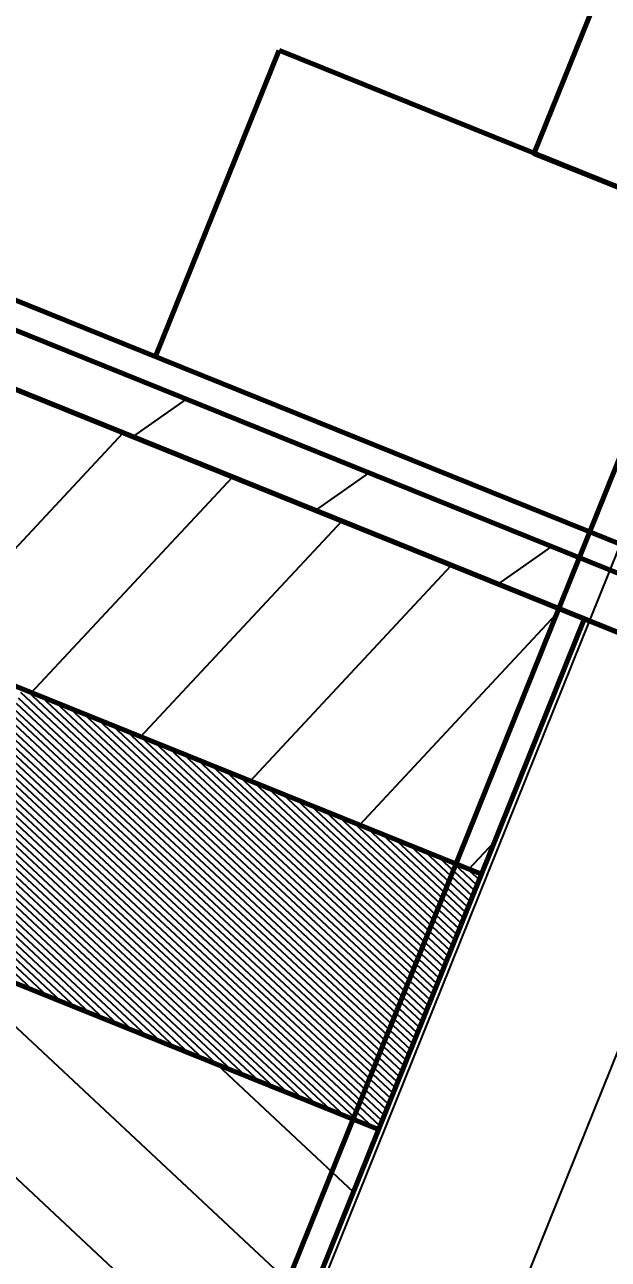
# Model space of a CAD drawing. Header units: millimetres. Extents: x -14850 to 14850, y -10500 to 10500.
# Drawn here: x -8668.77 to -8658.16, y 3852.39 to 3874.81 of the extents above; entities that cross this region are included whole.
import ezdxf

# ---------------------------------------------------------------- set-up
doc = ezdxf.new("R2010")
doc.units = ezdxf.units.MM
doc.linetypes.add('EB_DASHDOT', pattern=[39, 30, -3, 3, -3])
for name, color, linetype, lineweight in [('CAXA0', 7, 'Continuous', 70), ('CAXA1', 1, 'EB_DASHDOT', 25), ('CAXA3', 7, 'Continuous', 25), ('CAXA4', 3, 'Continuous', 25), ('CAXA5', 4, 'Continuous', 25)]:
    doc.layers.add(name, color=color, linetype=linetype, lineweight=lineweight)
doc.styles.add('标准', font='', dxfattribs={"width": 0.667})
doc.styles.get('标准').set_extended_font_data('NSimSun')
doc.dimstyles.new('标准', dxfattribs={"dimscale": 50, "dimtxt": 3.5, "dimasz": 3, "dimexe": 2, "dimexo": 0, "dimtad": 1, "dimdec": 1, "dimzin": 12, "dimdsep": 46, "dimtxsty": '标准', "dimcen": 0, "dimdle": 4, "dimaunit": 1, "dimazin": 2, "dimtfac": 1, "dimtdec": 3, "dimtmove": 0, "dimatfit": 3, "dimfxl": 0, "dimtolj": 1, "dimtzin": 0, "dimarcsym": 0})

# ---------------------------------------------------------------- blocks, each defined once
blk = doc.blocks.new('CAXBLOCK114')
at = {"layer": 'CAXA0', "color": 0, "linetype": 'Continuous', "lineweight": 25}
for p, q in [((-8670.418, 3858.001), (-8663.596, 3851.631)), ((-8671.448, 3856.226), (-8665.415, 3850.593)), ((-8665.261, 3855.922), (-8662.795, 3853.619)), ((-8672.249, 3854.238), (-8670.572, 3852.672)), ((-8654.947, 3851.764), (-8648.659, 3845.891)), ((-8656.51, 3850.487), (-8649.945, 3844.355)), ((-8649.79, 3849.684), (-8647.858, 3847.879)), ((-8657.312, 3848.499), (-8655.102, 3846.435))]:
    blk.add_line(p, q, dxfattribs=at)
blk = doc.blocks.new('CAXBLOCK115')
at = {"layer": 'CAXA0', "color": 0, "linetype": 'Continuous', "lineweight": 25}
for p, q in [((-8670.636, 3863.48), (-8666.978, 3867.397)), ((-8668.648, 3862.679), (-8664.99, 3866.595)), ((-8666.66, 3861.877), (-8663.002, 3865.794)), ((-8664.672, 3861.076), (-8661.015, 3864.992)), ((-8662.684, 3860.274), (-8659.027, 3864.191)), ((-8660.696, 3859.473), (-8660.236, 3859.965))]:
    blk.add_line(p, q, dxfattribs=at)
blk = doc.blocks.new('CAXBLOCK116')
at = {"layer": 'CAXA0', "color": 0, "linetype": 'Continuous', "lineweight": 25}
for p, q in [((-8668.843, 3862.687), (-8661.793, 3856.104)), ((-8668.717, 3862.707), (-8661.753, 3856.203)), ((-8668.923, 3862.488), (-8661.873, 3855.905)), ((-8668.883, 3862.588), (-8661.833, 3856.004)), ((-8668.459, 3862.603), (-8661.713, 3856.303)), ((-8668.201, 3862.499), (-8661.673, 3856.402)), ((-8667.943, 3862.395), (-8661.633, 3856.501)), ((-8669.043, 3862.19), (-8661.993, 3855.607)), ((-8669.003, 3862.29), (-8661.953, 3855.706)), ((-8668.963, 3862.389), (-8661.913, 3855.806)), ((-8667.686, 3862.291), (-8661.593, 3856.601)), ((-8667.428, 3862.187), (-8661.552, 3856.7)), ((-8669.123, 3861.991), (-8662.073, 3855.408)), ((-8669.083, 3862.091), (-8662.033, 3855.508)), ((-8667.17, 3862.083), (-8661.512, 3856.8)), ((-8666.912, 3861.979), (-8661.472, 3856.899)), ((-8669.203, 3861.793), (-8662.154, 3855.209)), ((-8669.163, 3861.892), (-8662.114, 3855.309)), ((-8666.654, 3861.875), (-8661.432, 3856.998)), ((-8666.396, 3861.771), (-8661.392, 3857.098)), ((-8669.324, 3861.494), (-8662.274, 3854.911)), ((-8669.283, 3861.594), (-8662.234, 3855.011)), ((-8669.243, 3861.693), (-8662.194, 3855.11)), ((-8666.138, 3861.667), (-8661.352, 3857.197)), ((-8665.881, 3861.563), (-8661.312, 3857.297)), ((-8669.404, 3861.296), (-8662.425, 3854.779)), ((-8669.364, 3861.395), (-8662.314, 3854.812)), ((-8665.623, 3861.459), (-8661.272, 3857.396)), ((-8665.365, 3861.355), (-8661.232, 3857.495)), ((-8669.484, 3861.097), (-8662.941, 3854.986)), ((-8669.444, 3861.196), (-8662.683, 3854.883)), ((-8665.107, 3861.251), (-8661.192, 3857.595)), ((-8664.849, 3861.147), (-8661.152, 3857.694)), ((-8669.564, 3860.898), (-8663.456, 3855.194)), ((-8669.524, 3860.997), (-8663.198, 3855.09)), ((-8664.591, 3861.043), (-8661.112, 3857.794)), ((-8664.334, 3860.939), (-8661.072, 3857.893)), ((-8664.076, 3860.835), (-8661.031, 3857.992)), ((-8669.684, 3860.6), (-8664.23, 3855.506)), ((-8669.644, 3860.699), (-8663.972, 3855.402)), ((-8669.604, 3860.799), (-8663.714, 3855.298)), ((-8663.818, 3860.731), (-8660.991, 3858.092)), ((-8663.56, 3860.627), (-8660.951, 3858.191)), ((-8669.764, 3860.401), (-8664.746, 3855.714)), ((-8669.724, 3860.5), (-8664.488, 3855.61)), ((-8663.302, 3860.523), (-8660.911, 3858.291)), ((-8663.044, 3860.419), (-8660.871, 3858.39)), ((-8669.845, 3860.202), (-8665.261, 3855.922)), ((-8669.804, 3860.302), (-8665.003, 3855.818)), ((-8662.786, 3860.315), (-8660.831, 3858.489)), ((-8662.529, 3860.211), (-8660.791, 3858.589)), ((-8669.925, 3860.003), (-8665.777, 3856.13)), ((-8669.885, 3860.103), (-8665.519, 3856.026)), ((-8662.271, 3860.108), (-8660.751, 3858.688)), ((-8662.013, 3860.004), (-8660.711, 3858.788)), ((-8670.045, 3859.705), (-8666.55, 3856.442)), ((-8670.005, 3859.805), (-8666.293, 3856.338)), ((-8669.965, 3859.904), (-8666.035, 3856.234)), ((-8661.755, 3859.9), (-8660.671, 3858.887)), ((-8661.497, 3859.796), (-8660.631, 3858.986)), ((-8670.125, 3859.506), (-8667.066, 3856.65)), ((-8670.085, 3859.606), (-8666.808, 3856.546)), ((-8661.239, 3859.692), (-8660.591, 3859.086)), ((-8660.982, 3859.588), (-8660.551, 3859.185)), ((-8660.724, 3859.484), (-8660.51, 3859.285)), ((-8670.205, 3859.308), (-8667.582, 3856.858)), ((-8670.165, 3859.407), (-8667.324, 3856.754)), ((-8670.285, 3859.109), (-8668.098, 3857.066)), ((-8670.245, 3859.208), (-8667.84, 3856.962)), ((-8670.366, 3858.91), (-8668.613, 3857.274)), ((-8670.325, 3859.009), (-8668.355, 3857.17))]:
    blk.add_line(p, q, dxfattribs=at)
blk = doc.blocks.new('CAXBLOCK113', base_point=(-8680.86, 3872.994))
at = {"layer": 'CAXA0', "linetype": 'Continuous', "lineweight": 70}
for p, q in [((-8643.762, 3858.036), (-8680.86, 3872.994)), ((-8660.471, 3859.382), (-8678.093, 3866.487)), ((-8658.601, 3864.019), (-8664.211, 3850.107)), ((-8662.341, 3854.745), (-8679.963, 3861.85))]:
    blk.add_line(p, q, dxfattribs=at)
at = {"layer": 'CAXA1', "linetype": 'EB_DASHDOT', "lineweight": 25}
blk.add_line((-8654.234, 3865.493), (-8662.087, 3846.016), dxfattribs=at)
at = {"layer": 'CAXA5'}
for name in ['CAXBLOCK115', 'CAXBLOCK114']:
    blk.add_blockref(name, (0, 0), dxfattribs=at)
at = {"layer": 'CAXA5', "color": 7, "linetype": 'Continuous', "lineweight": 70}
blk.add_blockref('CAXBLOCK116', (0, 0), dxfattribs=at)
blk = doc.blocks.new('CAXBLOCK121', base_point=(-8652.551, 3869.666))
at = {"layer": 'CAXA0'}
for p, q in [((-8657.755, 3876.83), (-8659.512, 3872.473)), ((-8659.512, 3872.473), (-8645.59, 3866.86)), ((-8656.261, 3871.162), (-8667.479, 3843.339))]:
    blk.add_line(p, q, dxfattribs=at)
at = {"layer": 'CAXA1', "linetype": 'EB_DASHDOT', "lineweight": 25}
blk.add_line((-8649.447, 3877.364), (-8664.891, 3839.06), dxfattribs=at)
at = {"layer": 'CAXA3'}
blk.add_line((-8657.2, 3867.228), (-8666.923, 3843.114), dxfattribs=at)
blk = doc.blocks.new('CAXBLOCK124', base_point=(-8714.606, 3915.173))
at = {"layer": 'CAXA0'}
for p, q in [((-8699.286, 3881.501), (-8643.388, 3858.963)), ((-8699.563, 3880.535), (-8643.762, 3858.036))]:
    blk.add_line(p, q, dxfattribs=at)
at = {"layer": 'CAXA1', "linetype": 'EB_DASHDOT', "lineweight": 25}
blk.add_line((-8652.196, 3870.546), (-8659.376, 3852.737), dxfattribs=at)
blk = doc.blocks.new('CAXBLOCK125')
at = {"layer": 'CAXA0', "color": 0, "linetype": 'Continuous', "lineweight": 25}
for p, q in [((-8666.801, 3867.325), (-8665.824, 3868.009)), ((-8663.482, 3865.987), (-8662.504, 3866.671)), ((-8660.163, 3864.649), (-8659.185, 3865.333))]:
    blk.add_line(p, q, dxfattribs=at)
blk = doc.blocks.new('CAXBLOCK103', base_point=(-8714.606, 3915.173))
at = {"layer": 'CAXA0', "linetype": 'Continuous', "lineweight": 70}
blk.add_line((-8643.201, 3859.427), (-8719.043, 3890.007), dxfattribs=at)
at = {"layer": 'CAXA0'}
for p in [(-8666.388, 3868.776), (-8640.958, 3864.992)]:
    blk.add_line(p, (-8664.144, 3874.341), dxfattribs=at)
for name, p in [('CAXBLOCK124', (-8714.606, 3915.173)), ('CAXBLOCK121', (-8652.551, 3869.666)), ('CAXBLOCK113', (-8680.86, 3872.994))]:
    blk.add_blockref(name, p, dxfattribs=at)
at = {"layer": 'CAXA5'}
blk.add_blockref('CAXBLOCK125', (0, 0), dxfattribs=at)
blk = doc.blocks.new('*D869')
at = {"layer": 'CAXA4', "linetype": 'Continuous', "lineweight": 25}
for points in [[(-11382.378, 8429.331), (-11232.378, 8448.081), (-11232.378, 8410.581)], [(657.622, 8429.331), (507.622, 8448.081), (507.622, 8410.581)]]:
    blk.add_hatch(color=0, dxfattribs=at).paths.add_polyline_path(points, flags=0)
at = {"layer": 'CAXA4', "color": 0, "linetype": 'Continuous', "lineweight": 25}
for p, q in [((-11382.378, 3016.673), (-11382.378, 8529.331)), ((657.622, 3326.673), (657.622, 8529.331)), ((657.622, 8429.331), (-11382.378, 8429.331))]:
    blk.add_line(p, q, dxfattribs=at)
at = {"layer": 'CAXA4', "color": 0, "linetype": 'Continuous', "lineweight": 25, "insert": (-5597.269, 8700.331), "char_height": 175, "attachment_point": 1, "style": '标准'}
blk.add_mtext('\\fNSimSun|b0|i0|p34;12040', dxfattribs=at)

msp = doc.modelspace()

# ---------------------------------------------------------------- block references
at = {"layer": 'CAXA0'}
msp.add_blockref('CAXBLOCK103', (-8714.606, 3915.173), dxfattribs=at)

# ---------------------------------------------------------------- dimensions: what is measured, and where the dimension line sits
at = {"layer": 'CAXA4'}
dim = msp.add_linear_dim(base=(-5362.378, 8429.331), p1=(657.622, 3326.673), p2=(-11382.378, 3016.673), text='\\fNSimSun;12040', dimstyle='标准', dxfattribs=at)
dim.commit()
dim.dimension.update_dxf_attribs({"geometry": '*D869', "text_midpoint": (-5362.378, 8580.456)})

doc.saveas('drawing.dxf')
